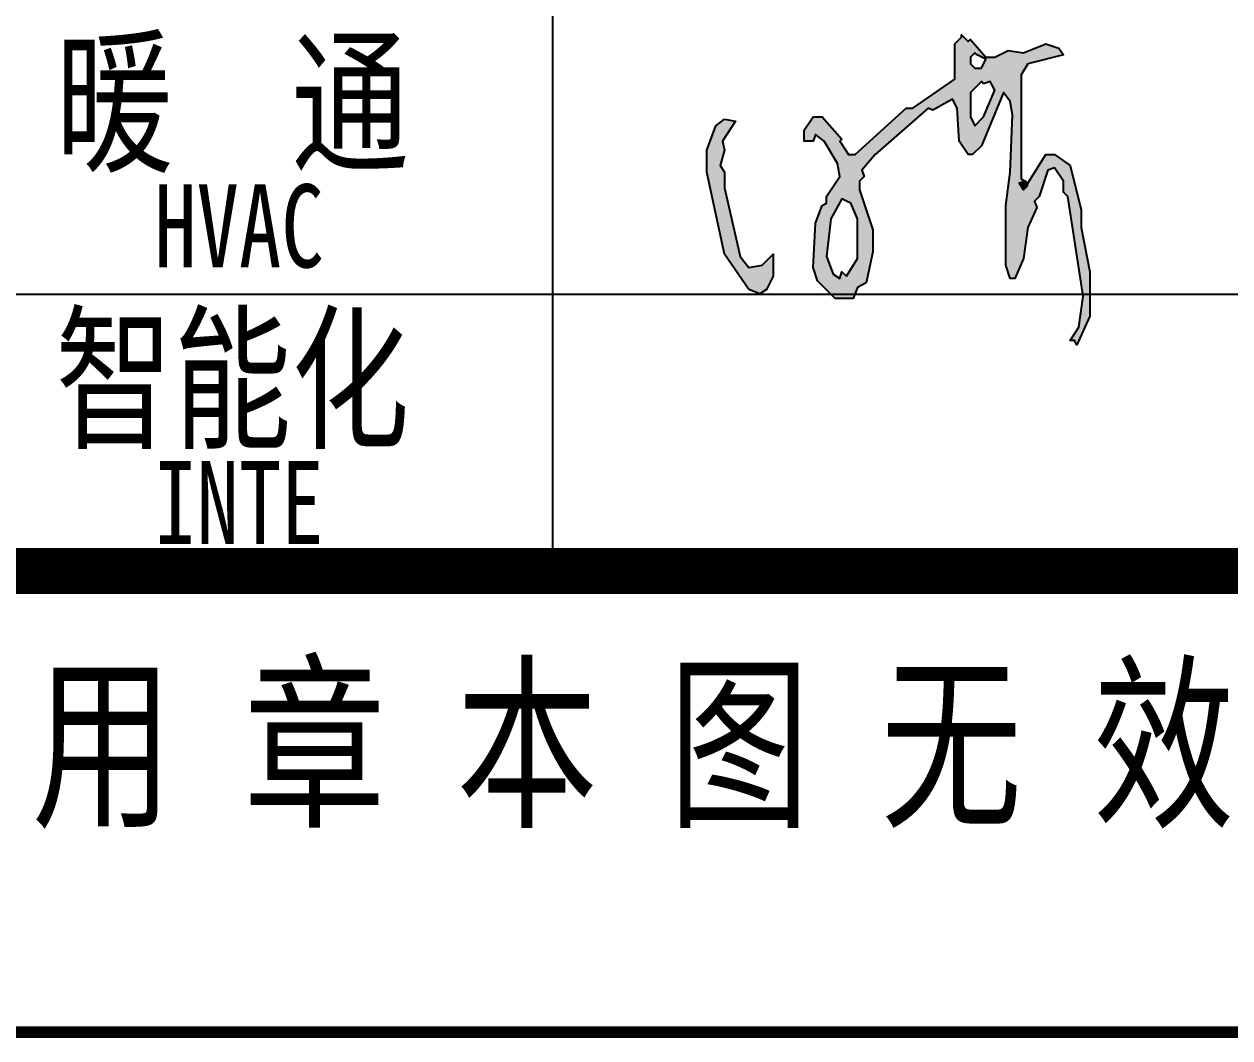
# Model space of a CAD drawing. Extents: x 1738711 to 2346805, y 1189731 to 2516152.
# Drawn here: x 1984878 to 1987492, y 2378719 to 2380918 of the extents above; entities that cross this region are included whole.
import ezdxf
from ezdxf.enums import TextEntityAlignment as Align

# ---------------------------------------------------------------- set-up
doc = ezdxf.new("R2010")
doc.units = 0
doc.header["$LTSCALE"] = 1000
doc.header["$MEASUREMENT"] = 0
doc.layers.add('TK', color=4, linetype='Continuous')
doc.styles.add('宋体', font='SIMSUN.TTF', dxfattribs={"width": 0.75})

# ---------------------------------------------------------------- blocks, each defined once
blk = doc.blocks.new('ZJJT-A2')
at = {"color": 7, "const_width": 25}
blk.add_lwpolyline([(0, 42000), (59400, 42000), (59400, 0), (0, 0)], close=True, dxfattribs=at)
at = {"layer": 'TK', "color": 7}
for p, q in [((56550.3, 2800), (56550.3, 1000)), ((51900, 1600), (58400, 1600)), ((51900, 1000), (58400, 1000))]:
    blk.add_line(p, q, dxfattribs=at)
at = {"layer": 'TK', "color": 3, "const_width": 100}
blk.add_lwpolyline([(2500, 41000), (58400, 41000), (58400, 1000), (2500, 1000)], close=True, dxfattribs=at)
at = {"layer": 'TK', "color": 7, "const_width": 25}
blk.add_lwpolyline([(51900, 3550), (58400, 3550), (58400, 1000), (51900, 1000)], close=True, dxfattribs=at)
blk.add_lwpolyline([(51900, 1000), (58400, 1000)], dxfattribs=at)
at = {"style": '宋体', "width": 0.75}
blk.add_text('未 盖 出 图 及 执 业 专 用 章 本 图 无 效', height=300, dxfattribs=at).set_placement((51742, 475.4))
at = {"layer": 'TK', "color": 7, "style": '宋体', "width": 0.75}
for s, height, p in [('暖  通', 250, (55473, 1891.3)), ('HVAC', 180, (55687.1, 1658.2)), ('智能化', 250, (55473, 1291.3)), ('INTE', 180, (55687.1, 1058.2))]:
    blk.add_text(s, height=height, dxfattribs=at).set_placement(p)
at = {"layer": 'TK', "style": '宋体', "width": 0.75}
for tag, height, p in [('项目负责人', 350, (6002.9, 39688.7)), ('专业负责人', 350, (6002.9, 38823.7)), ('设计人', 350, (6002.9, 38019.4)), ('版号1', 250, (52603.9, 22193.4)), ('时间1', 250, (57705.3, 22193.4)), ('版号2', 250, (52603.9, 21593.4)), ('时间2', 250, (57705.3, 21593.4)), ('版号3', 250, (52603.9, 20993.4)), ('时间3', 250, (57705.3, 20993.4)), ('建筑会签', 0.0001, (54277.9, 2403.2)), ('电气会签', 0.0001, (57427.9, 2403.2)), ('结构会签', 0.0001, (54277.9, 1803.2)), ('暖通会签', 0.0001, (57427.9, 1803.2)), ('给排水会签', 0.0001, (54277.9, 1249.5)), ('智能化会签', 0.0001, (57427.9, 1249.5))]:
    blk.add_attdef(tag, text='', height=height, dxfattribs=at).set_placement(p, align=Align.CENTER)
for tag, p in [('合作设计单位', (56115.9, 31585.9)), ('版号说明1', (55153.9, 22318.2)), ('版号说明2', (55153.9, 21718.2)), ('版号说明3', (55153.9, 21118.2)), ('建设单位', (55845.2, 16035.9)), ('工程名称', (55845.2, 14835.9)), ('子项名称', (55845.2, 13635.9)), ('图名', (55845.2, 12435.9)), ('工程编号', (54277.9, 11460.9)), ('子项编号', (57427.9, 11460.9)), ('专业', (54277.9, 10710.9)), ('图号', (57427.9, 10710.9)), ('阶段', (54277.9, 9960.9)), ('日期', (57427.9, 9960.9)), ('审定', (54652.9, 8460.9)), ('审核', (54652.9, 7710.9)), ('工程负责', (54652.9, 6960.9)), ('专业负责', (54652.9, 6210.9)), ('设计', (54652.9, 5460.9)), ('制图', (54652.9, 4710.9)), ('校对', (54652.9, 3960.9))]:
    blk.add_attdef(tag, text='', height=250, dxfattribs=at).set_placement(p, align=Align.MIDDLE_CENTER)
blk = doc.blocks.new('xq')
at = {"linetype": 'Continuous'}
h = blk.add_hatch(color=256, dxfattribs=at)
h.paths.add_polyline_path([(-769.79, 1086.26), (-767.79, 1088.26), (-768.79, 1091.26), (-762.79, 1098.26), (-738.79, 1119.26), (-736.79, 1118.26), (-727.79, 1123.26), (-725.79, 1119.26), (-724.79, 1104.26), (-720.79, 1098.26), (-718.79, 1098.26), (-714.79, 1102.26), (-704.79, 1126.26), (-701.79, 1122.26), (-700.79, 1116.26), (-701.79, 1090.26), (-703.79, 1075.26), (-703.79, 1048.26), (-701.79, 1042.26), (-699.79, 1042.26), (-695.79, 1051.26), (-693.79, 1065.26), (-689.79, 1074.26), (-690.79, 1077.26), (-688.79, 1079.26), (-684.79, 1091.26), (-681.79, 1092.26), (-677.79, 1086.26), (-677.79, 1081.26), (-675.79, 1079.26), (-668.79, 1034.26), (-670.79, 1020.26), (-674.79, 1014.26), (-672.79, 1014.26), (-671.79, 1012.26), (-665.79, 1025.26), (-665.79, 1045.26), (-669.79, 1065.26), (-669.79, 1073.26), (-674.79, 1093.26), (-681.79, 1098.26), (-685.79, 1098.26), (-693.79, 1085.26), (-694.54, 1085.76), (-693.79, 1084.26), (-695.79, 1082.26), (-697.79, 1085.26), (-695.13, 1086.15), (-696.79, 1087.26), (-696.79, 1134.26), (-693.79, 1139.26), (-677.79, 1143.26), (-679.79, 1146.26), (-685.79, 1148.26), (-695.79, 1144.26), (-702.79, 1145.26), (-708.79, 1142.26), (-712.79, 1142.26), (-719.79, 1150.26), (-720.79, 1149.26), (-723.79, 1152.26), (-723.79, 1151.26), (-726.79, 1148.26), (-726.79, 1132.26), (-745.79, 1119.26), (-748.79, 1119.26), (-771.79, 1098.26), (-774.79, 1098.26), (-778.79, 1104.26), (-777.79, 1105.26), (-786.79, 1115.26), (-790.79, 1115.26), (-794.79, 1109.26), (-794.79, 1104.26), (-790.79, 1104.26), (-789.79, 1107.26), (-785.79, 1104.26), (-779.79, 1094.26), (-778.79, 1088.26), (-784.79, 1079.26), (-784.79, 1076.26), (-786.79, 1075.26), (-789.79, 1067.26), (-790.79, 1047.26), (-788.79, 1041.26), (-780.79, 1033.26), (-772.79, 1033.26), (-770.79, 1038.26), (-766.79, 1040.26), (-763.79, 1054.26), (-763.79, 1064.26), (-769.79, 1082.26)])
h.paths.add_polyline_path([(-775.79, 1077.26), (-773.79, 1076.26), (-770.79, 1069.26), (-770.79, 1051.26), (-775.79, 1043.26), (-777.79, 1045.26), (-778.79, 1042.26), (-781.79, 1044.26), (-784.79, 1052.26), (-782.79, 1069.26), (-777.79, 1078.26)], flags=16)
h.paths.add_polyline_path([(-719.79, 1115.26), (-719.79, 1126.26), (-714.79, 1131.26), (-713.79, 1130.26), (-710.79, 1131.26), (-708.79, 1127.26), (-713.79, 1115.26), (-717.79, 1111.26)], flags=16)
h.paths.add_polyline_path([(-719.79, 1139.26), (-719.79, 1142.26), (-717.79, 1144.26), (-716.79, 1143.26), (-712.79, 1141.26), (-714.79, 1137.26), (-717.79, 1137.26)], flags=16)
for points in [[(-830.79, 1053.26), (-819.79, 1037.26), (-814.79, 1035.26), (-811.79, 1037.26), (-808.79, 1043.26), (-808.79, 1053.26), (-813.79, 1048.26), (-819.79, 1047.26), (-823.79, 1052.26), (-830.79, 1083.26), (-830.79, 1090.26), (-832.79, 1093.26), (-830.79, 1100.26), (-831.79, 1104.26), (-825.79, 1113.26), (-830.79, 1114.26), (-834.79, 1111.26), (-838.79, 1100.26), (-838.79, 1090.26)], [(-697.79, 1085.26), (-695.79, 1082.26), (-693.79, 1084.26), (-694.54, 1085.76), (-695.13, 1086.15)]]:
    blk.add_hatch(color=256, dxfattribs=at).paths.add_polyline_path(points)
for points in [[(-723.79, 1151.26), (-723.79, 1152.26), (-720.79, 1149.26), (-719.79, 1150.26), (-712.79, 1142.26), (-708.79, 1142.26), (-702.79, 1145.26), (-695.79, 1144.26), (-685.79, 1148.26), (-679.79, 1146.26), (-677.79, 1143.26), (-693.79, 1139.26), (-696.79, 1134.26), (-696.79, 1087.26), (-693.79, 1085.26), (-685.79, 1098.26), (-681.79, 1098.26), (-674.79, 1093.26), (-669.79, 1073.26), (-669.79, 1065.26), (-665.79, 1045.26), (-665.79, 1025.26), (-671.79, 1012.26), (-672.79, 1014.26), (-674.79, 1014.26), (-670.79, 1020.26), (-668.79, 1034.26), (-675.79, 1079.26), (-677.79, 1081.26), (-677.79, 1086.26), (-681.79, 1092.26), (-684.79, 1091.26), (-688.79, 1079.26), (-690.79, 1077.26), (-689.79, 1074.26), (-693.79, 1065.26), (-695.79, 1051.26), (-699.79, 1042.26), (-701.79, 1042.26), (-703.79, 1048.26), (-703.79, 1075.26), (-701.79, 1090.26), (-700.79, 1116.26), (-701.79, 1122.26), (-704.79, 1126.26), (-714.79, 1102.26), (-718.79, 1098.26), (-720.79, 1098.26), (-724.79, 1104.26), (-725.79, 1119.26), (-727.79, 1123.26), (-736.79, 1118.26), (-738.79, 1119.26), (-762.79, 1098.26), (-768.79, 1091.26), (-767.79, 1088.26), (-769.79, 1086.26), (-769.79, 1082.26), (-763.79, 1064.26), (-763.79, 1054.26), (-766.79, 1040.26), (-770.79, 1038.26), (-772.79, 1033.26), (-780.79, 1033.26), (-788.79, 1041.26), (-790.79, 1047.26), (-789.79, 1067.26), (-786.79, 1075.26), (-784.79, 1076.26), (-784.79, 1079.26), (-778.79, 1088.26), (-779.79, 1094.26), (-785.79, 1104.26), (-789.79, 1107.26), (-790.79, 1104.26), (-794.79, 1104.26), (-794.79, 1109.26), (-790.79, 1115.26), (-786.79, 1115.26), (-777.79, 1105.26), (-778.79, 1104.26), (-774.79, 1098.26), (-771.79, 1098.26), (-748.79, 1119.26), (-745.79, 1119.26), (-726.79, 1132.26), (-726.79, 1148.26), (-723.79, 1151.26)], [(-716.79, 1143.26), (-717.79, 1144.26), (-719.79, 1142.26), (-719.79, 1139.26), (-717.79, 1137.26), (-714.79, 1137.26), (-712.79, 1141.26), (-716.79, 1143.26)], [(-713.79, 1130.26), (-714.79, 1131.26), (-719.79, 1126.26), (-719.79, 1115.26), (-717.79, 1111.26), (-713.79, 1115.26), (-708.79, 1127.26), (-710.79, 1131.26), (-713.79, 1130.26)], [(-830.79, 1114.26), (-825.79, 1113.26), (-831.79, 1104.26), (-830.79, 1100.26), (-832.79, 1093.26), (-830.79, 1090.26), (-830.79, 1083.26), (-823.79, 1052.26), (-819.79, 1047.26), (-813.79, 1048.26), (-808.79, 1053.26), (-808.79, 1043.26), (-811.79, 1037.26), (-814.79, 1035.26), (-819.79, 1037.26), (-830.79, 1053.26), (-838.79, 1090.26), (-838.79, 1100.26), (-834.79, 1111.26), (-830.79, 1114.26)], [(-693.79, 1084.26), (-694.79, 1086.26), (-697.79, 1085.26), (-695.79, 1082.26), (-693.79, 1084.26)], [(-775.79, 1077.26), (-777.79, 1078.26), (-782.79, 1069.26), (-784.79, 1052.26), (-781.79, 1044.26), (-778.79, 1042.26), (-777.79, 1045.26), (-775.79, 1043.26), (-770.79, 1051.26), (-770.79, 1069.26), (-773.79, 1076.26), (-775.79, 1077.26)]]:
    blk.add_lwpolyline(points, dxfattribs=at)
blk = doc.blocks.new('harehraehr')
at = {"linetype": 'Continuous', "xscale": 7.2, "yscale": 7.2, "zscale": 7.2}
blk.add_blockref('xq', (2026333.8, 1944056), dxfattribs=at)

msp = doc.modelspace()

# ---------------------------------------------------------------- block references
msp.add_blockref('ZJJT-A2', (1929473, 2378732))
at = {"xscale": 0.66666, "yscale": 0.66666, "zscale": 0.66666}
msp.add_blockref('harehraehr', (639508.4, 1079338.9), dxfattribs=at)

doc.saveas('drawing.dxf')
